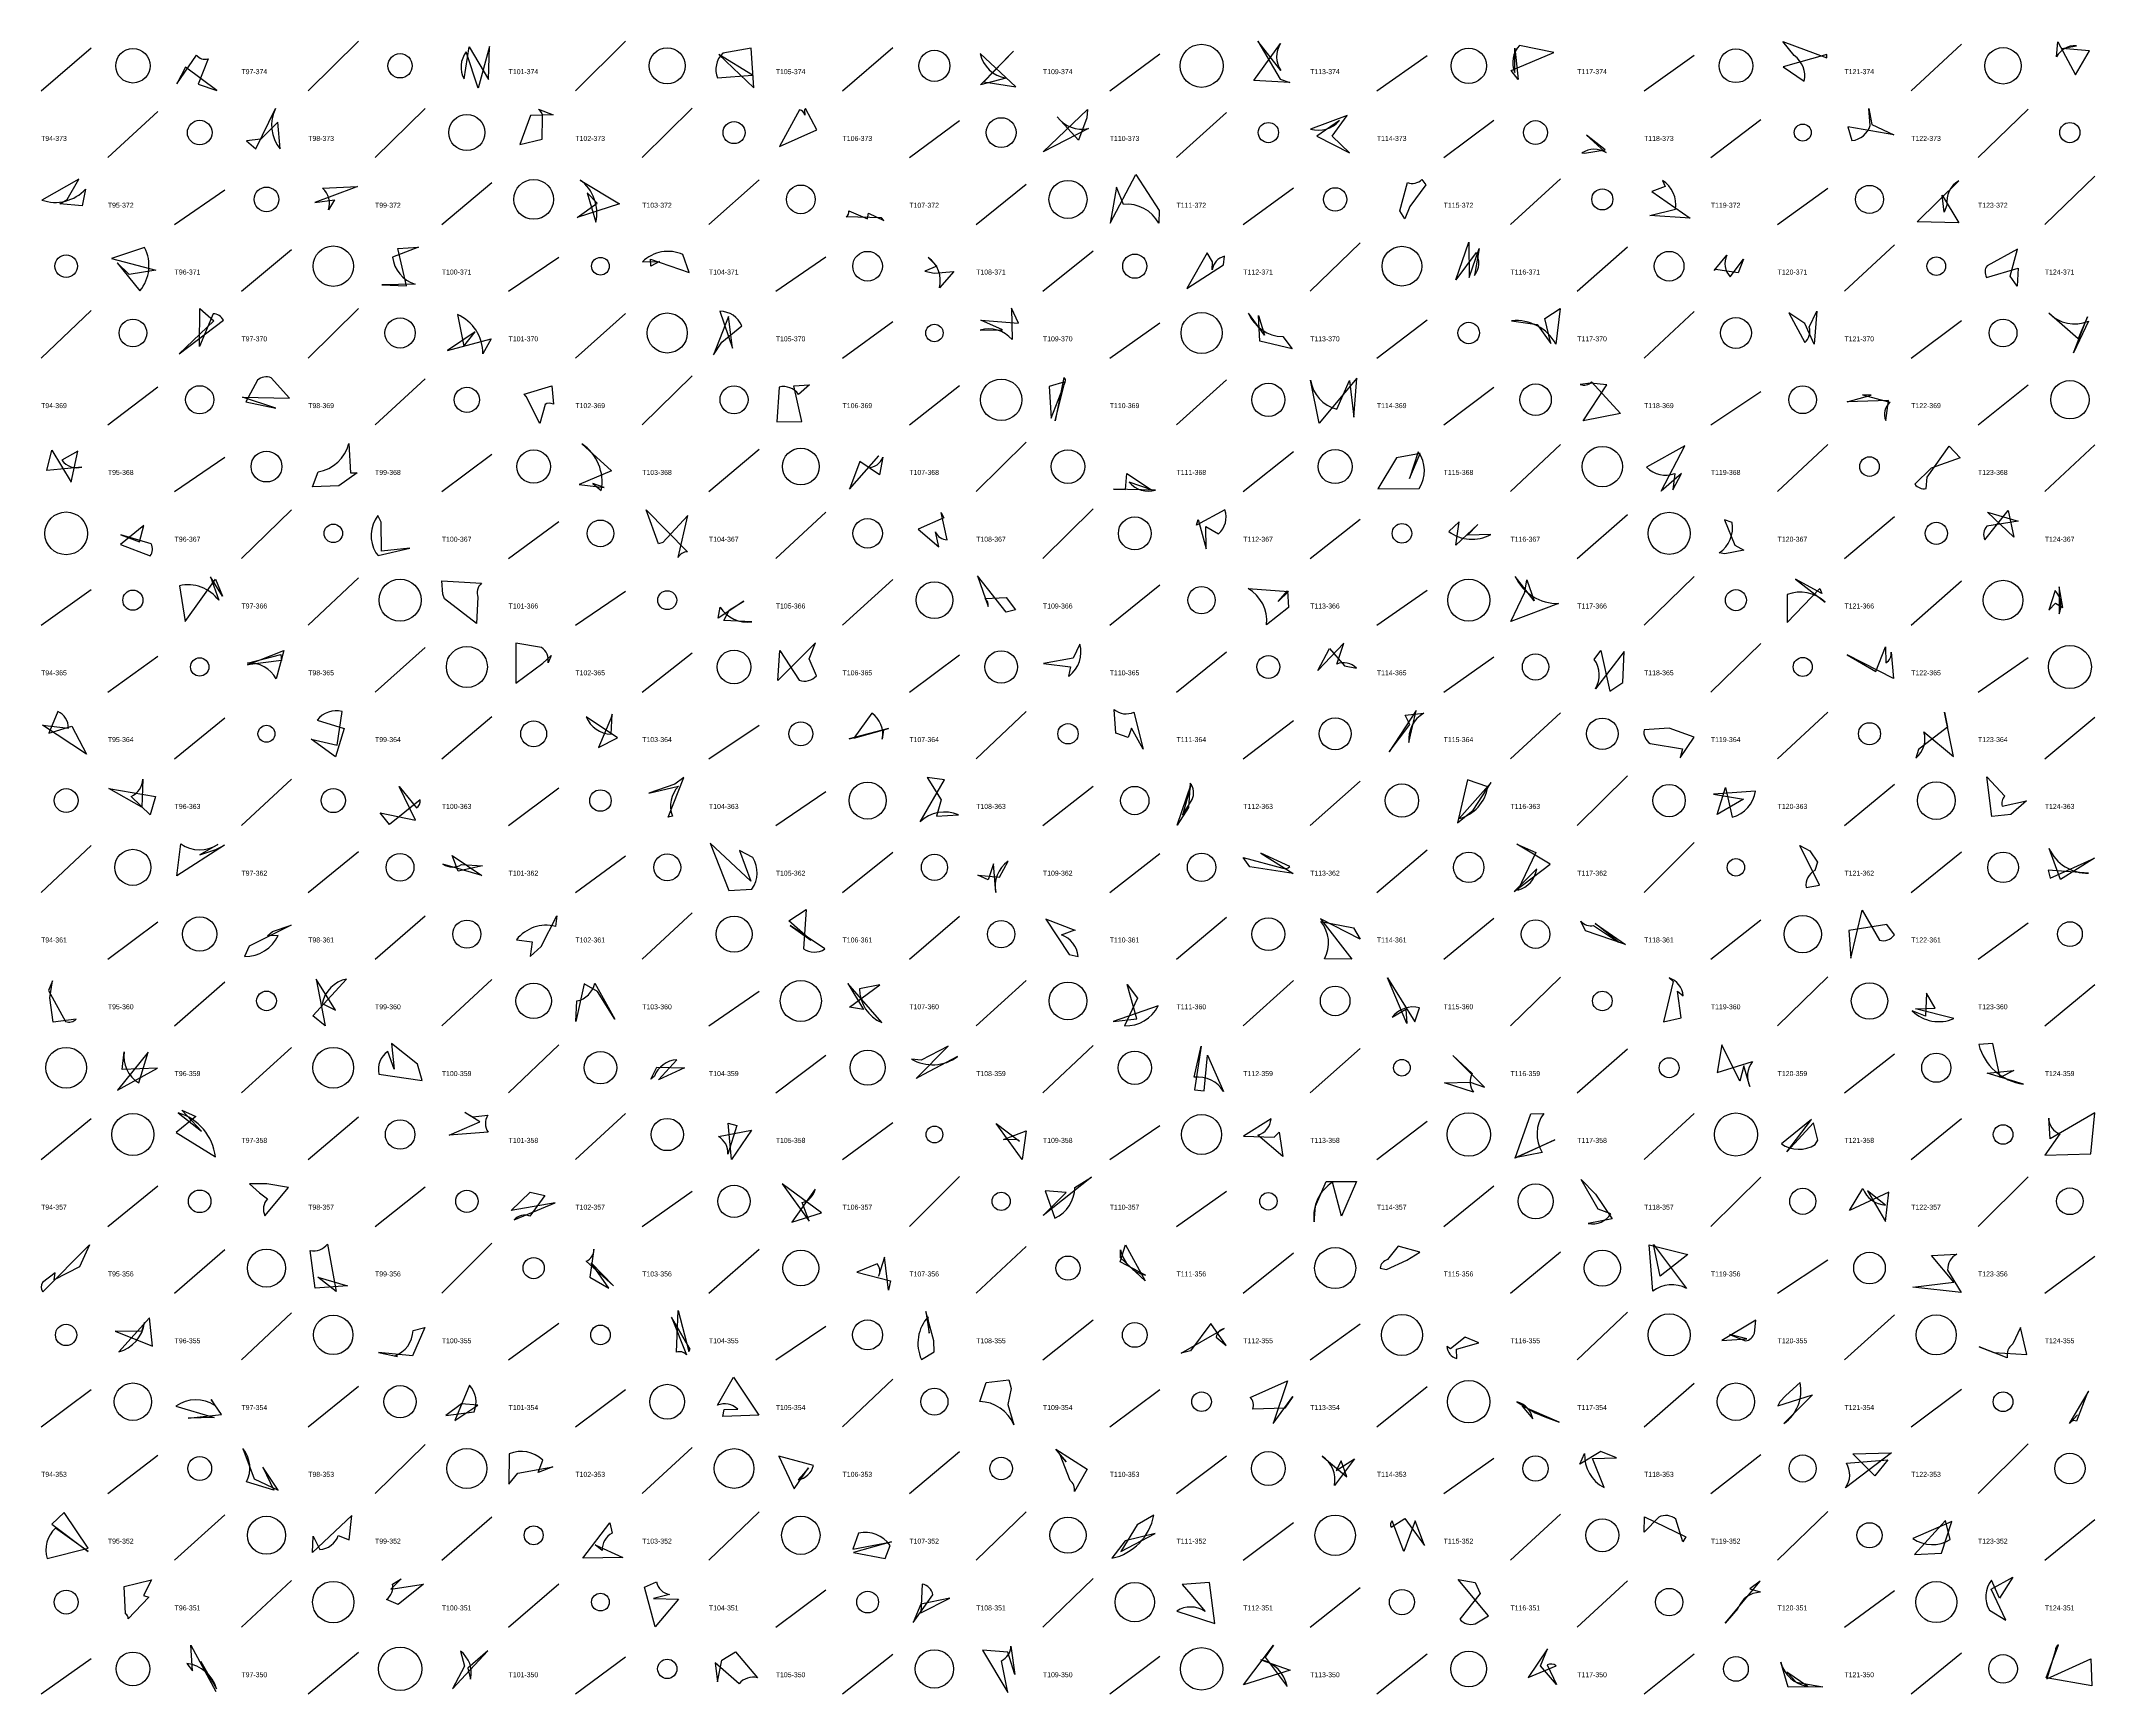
# Model space of a CAD drawing. Header units: millimetres. Extents: x -1 to 9990, y 0 to 15990.
# Drawn here: x 3760 to 4990, y 14000 to 14990 of the extents above; entities that cross this region are included whole.
import ezdxf

# ---------------------------------------------------------------- set-up
doc = ezdxf.new("R2010")
doc.units = ezdxf.units.MM
doc.layers.add('TEXT', color=3, linetype='Continuous')
doc.layers.add('WALL', color=1, linetype='Continuous')

msp = doc.modelspace()

# ---------------------------------------------------------------- linework, layer by layer
for points in [[(3846.5, 14974.2), (3841.3, 14964.2), (3853, 14981.4, 0.3), (3860, 14979.2), (3854.1, 14964), (3865.3, 14960.3)], [(4028.6, 14986.6), (4021.7, 14961.7), (4014.6, 14983.3, 0.3), (4013.4, 14967.1), (4016.4, 14986.3), (4027.9, 14966.8)], [(4186.8, 14961.9), (4185.3, 14985.5), (4168.2, 14982.5, 0.3), (4165.1, 14967.7), (4186.1, 14969.4), (4165.8, 14981.7)], [(4324.5, 14965.4), (4343.7, 14962.4), (4322.3, 14982.3, 0.3), (4337.8, 14967.6), (4322.5, 14963.6), (4342.3, 14983.7)], [(4507.8, 14965), (4486.3, 14966.2), (4502.3, 14988.3, 0.3), (4502.4, 14972.2), (4488.6, 14989.8), (4502.1, 14966.9)], [(4640.5, 14972.2), (4665.9, 14982.9), (4645.3, 14987.2, 0.3), (4642.6, 14971), (4642.6, 14985.5), (4644.5, 14966.8)], [(4829.4, 14981.7), (4803.2, 14974.4), (4815.9, 14965.7, 0.3), (4809.9, 14981.1), (4803.1, 14989.5), (4829.4, 14979.8)], [(4986.8, 14983.9), (4970.2, 14985.4), (4978.9, 14987, 0.3), (4967, 14980.3), (4967.8, 14989.4), (4978.4, 14969.5)], [(3883, 14930), (3888.6, 14925.2), (3900.4, 14949.5, 0.3), (3903.1, 14925.3), (3901.8, 14941.2), (3891.6, 14931)], [(4046.7, 14927.8), (4060.1, 14931.1), (4060.3, 14944.2, 0.3), (4057.8, 14949), (4066.7, 14945.7), (4053.1, 14945.2)], [(4217.8, 14949.5), (4217.2, 14948.7), (4217.3, 14945.5, 0.3), (4214.2, 14948.7), (4202.2, 14926.7), (4224.6, 14936.7)], [(4386.2, 14943.9), (4381.3, 14930.4), (4368.6, 14944.5, 0.3), (4387.2, 14937.5), (4360.1, 14923.5), (4386.6, 14948.9)], [(4533.3, 14932.9), (4542.1, 14945.3), (4520.3, 14937.1, 0.3), (4537.5, 14942.2), (4524, 14932.9), (4543.6, 14922.8)], [(4869.5, 14933.7), (4842.1, 14938.4), (4844.5, 14930.2, 0.3), (4855.4, 14939.3), (4854.6, 14949.4), (4856.4, 14939.9)], [(4685.6, 14933.4), (4696.4, 14923.5), (4697.2, 14923, 0.3), (4682.8, 14922.8), (4684.4, 14922.7), (4696.6, 14924.7)], [(4415.6, 14909.9), (4429.6, 14888.3), (4429.4, 14880.7, 0.3), (4408.2, 14892), (4404, 14902.4), (4400.3, 14880.7)], [(3775.6, 14895), (3782.6, 14907.2), (3760.4, 14894.6, 0.3), (3786.7, 14901.2), (3784.7, 14891.1), (3771.3, 14892.4)], [(3924, 14893.1), (3935.7, 14894.8), (3932.2, 14888.7, 0.3), (3928.6, 14901.7), (3949.5, 14902.7), (3947.6, 14902)], [(4093, 14892.7), (4087.1, 14898.9), (4092.2, 14881.4, 0.3), (4082.9, 14906.6), (4106.4, 14892.3), (4081.1, 14884.1)], [(4576.7, 14883.4), (4573.7, 14888.1), (4578.3, 14905.1, 0.3), (4586.9, 14907), (4589.3, 14903.7), (4579.8, 14890.7)], [(4747.7, 14883.7), (4723.4, 14885.3), (4738.8, 14889.1, 0.3), (4731, 14906.4), (4732.6, 14902.7), (4724.7, 14899.7)], [(4908.4, 14881), (4883.6, 14881.5), (4908.4, 14906.2, 0.3), (4901.4, 14891.6), (4899.7, 14887.4), (4898.6, 14897.5)], [(4264.8, 14882.4), (4263.4, 14883.9), (4242.2, 14884.5, 0.3), (4243.7, 14888.1), (4255, 14883.4), (4255.5, 14886.8)], [(3812.7, 14850.1), (3805.6, 14857), (3819.2, 14840.2, 0.3), (3822, 14866.2), (3802.1, 14859.7), (3828.8, 14852.7)], [(3973.7, 14865.5), (3986, 14866.4), (3970.5, 14860.5, 0.3), (3984, 14844.3), (3964, 14843.9), (3978.8, 14843.2)], [(4124.9, 14859.3), (4148.1, 14851.2), (4144.4, 14862, 0.3), (4120.1, 14857.7), (4130.3, 14857.8), (4125.2, 14855)], [(4294.9, 14850.8), (4306.7, 14851.8), (4298.1, 14842.1, 0.3), (4291.3, 14860.3), (4296.5, 14855.1), (4289.2, 14852)], [(4446.1, 14841.7), (4468.2, 14855.9), (4468.7, 14860.9, 0.3), (4461.3, 14852.8), (4461.6, 14857.6), (4458.3, 14863)], [(4615.2, 14848.2), (4621.2, 14865.5), (4618.5, 14849.4, 0.3), (4619.4, 14863.2), (4607.2, 14846.9), (4615.1, 14869.4)], [(4762.8, 14853), (4761.9, 14852.4), (4769.5, 14861.6, 0.3), (4771.6, 14848.6), (4779.6, 14859.3), (4776.3, 14851.1)], [(4939.2, 14849.1), (4943.6, 14865.1), (4925.4, 14855.3, 0.3), (4925.1, 14848.3), (4944, 14853.8), (4943.5, 14843.1)], [(3863.4, 14822.3), (3842.6, 14802.5), (3869.2, 14822.7, 0.3), (3863, 14826.4), (3854.8, 14806.9), (3855, 14829.6)], [(4003.4, 14804.6), (4029.6, 14811.4), (4024.6, 14802.5, 0.3), (4009.3, 14826.1), (4013.2, 14807.1), (4019.9, 14815.6)], [(4162.7, 14801.9), (4167.6, 14809.5), (4179.7, 14819.2, 0.3), (4166.5, 14828), (4174, 14806), (4171.7, 14824.9)], [(4345.4, 14820.9), (4341.1, 14829.9), (4341.5, 14811, 0.3), (4322.3, 14816.7), (4335.7, 14816.8), (4322.8, 14822.7)], [(4489, 14825.5), (4492.6, 14813.6), (4483, 14826.9, 0.3), (4503.7, 14812.9), (4509.3, 14805.6), (4489.9, 14810)], [(4660.6, 14823.6), (4669.7, 14829.7), (4667.2, 14808.4, 0.3), (4640.7, 14822.3), (4656, 14820), (4664.2, 14808.7)], [(4816.3, 14820.7), (4806.7, 14827), (4816.2, 14809.2, 0.3), (4818.9, 14818.5), (4823.4, 14828.1), (4821.9, 14808.4)], [(4981.6, 14815.5), (4980, 14811.5), (4962.4, 14826.9, 0.3), (4986.1, 14822), (4977.1, 14803.1), (4985.5, 14824.6)], [(3880.6, 14776.5), (3908.7, 14776), (3897.8, 14788.1, 0.3), (3889.6, 14786.7), (3882.6, 14773.8), (3900.5, 14769.9)], [(4363.7, 14782.9), (4364.9, 14763.9), (4373.4, 14785.6, 0.3), (4372.6, 14788.4), (4367.3, 14762.3), (4373.2, 14785.7)], [(4547.9, 14788), (4525.4, 14760.9), (4520.3, 14786.8, 0.3), (4535.9, 14769.3), (4543.6, 14786.6), (4546.2, 14764.6)], [(4697.7, 14784), (4687.9, 14784.9), (4681.8, 14784.1, 0.3), (4688.5, 14785.8), (4705.8, 14766.7), (4683.5, 14762.3)], [(4049.3, 14778.4), (4065.8, 14783.4), (4066.8, 14772.3, 0.3), (4061.8, 14772.1), (4058.7, 14760.7), (4050.6, 14776.9)], [(4210.8, 14783.3), (4220.1, 14783.9), (4213.7, 14778.2, 0.3), (4202, 14782.6), (4200.6, 14761.8), (4215.5, 14761.9)], [(4855.9, 14777.8), (4850.8, 14778), (4867.1, 14773.5, 0.3), (4864.7, 14762.6), (4866.4, 14774.6), (4841.6, 14773.7)], [(3938.4, 14723.4), (3922.6, 14722.8), (3925.9, 14731.9, 0.3), (3944.3, 14748.9), (3945.3, 14731.3), (3949.2, 14731.3)], [(4097.2, 14722.5), (4090.4, 14724.9), (4095.5, 14720.7, 0.3), (4083.8, 14748.7), (4101.7, 14732.4), (4082.2, 14724.2)], [(3778, 14725.6), (3782.1, 14744.2), (3772.4, 14738.8, 0.3), (3784.5, 14734.7), (3763.4, 14732.6), (3766.4, 14744.9)], [(4244.1, 14721.5), (4261.8, 14741.4), (4255.3, 14734.3, 0.3), (4264.1, 14740.6), (4262.1, 14730), (4250.4, 14738.1)], [(4571.7, 14740.2), (4560.6, 14721.7), (4585.4, 14721.9, 0.3), (4584.8, 14743.9), (4579.5, 14727.8), (4586, 14742.8)], [(4730.3, 14720.3), (4744.5, 14747.4), (4721.5, 14734.7, 0.3), (4738.4, 14730.9), (4737.3, 14721.1), (4742.5, 14730.9)], [(4909.3, 14740.3), (4892, 14734.1), (4882.1, 14724.5, 0.3), (4888.9, 14721.9), (4889.5, 14728.7), (4902.7, 14747.2)], [(4410.3, 14730.8), (4425.1, 14721.1), (4411.7, 14725.6, 0.3), (4427.4, 14720.9), (4402.2, 14721.5), (4409.4, 14721.2)], [(3821.6, 14699.7), (3807.5, 14688.4), (3825.3, 14681.5, 0.3), (3825.9, 14688.8), (3807.8, 14694.2), (3819, 14690)], [(3963.8, 14684.4), (3963.7, 14701.7), (3961.6, 14705.7, 0.3), (3960.5, 14683.4), (3961.9, 14681.8), (3980.9, 14686.1)], [(4129.8, 14688.8), (4122.3, 14709), (4147.1, 14683.9, 0.3), (4141.5, 14680.5), (4147.3, 14705.7), (4132.4, 14689.6)], [(4285.2, 14697.5), (4297.6, 14686.9), (4295.6, 14695.9, 0.3), (4302.6, 14691.2), (4299.1, 14707.4), (4300.7, 14704.4)], [(4457.8, 14685.7), (4457.5, 14699.2), (4465.2, 14694.7, 0.3), (4469, 14709), (4451.9, 14700), (4452.9, 14703.3)], [(4607.2, 14688), (4609.3, 14701.9), (4603, 14696.2, 0.3), (4628.2, 14694.4), (4614.2, 14693.9), (4620.5, 14700.4)], [(4779.7, 14685), (4768.3, 14682.7), (4765, 14683.3, 0.3), (4772.7, 14701.6), (4768.2, 14703.2), (4774.4, 14688)], [(4925.6, 14707.6), (4944, 14702.3), (4925.3, 14699.4, 0.3), (4924, 14691.1), (4938.1, 14708.7), (4941.4, 14692.7)], [(3868.6, 14657.3), (3861.5, 14668.9), (3866.4, 14654.9, 0.3), (3842.8, 14663.6), (3846.3, 14642.3), (3864.5, 14667.6)], [(4000.6, 14658.5), (4000, 14666.5), (4023.7, 14665.1, 0.3), (4021.6, 14656.7), (4020.8, 14641), (4001.7, 14655.7)], [(4337.9, 14647.8), (4320.8, 14669.5), (4327.2, 14651.3, 0.3), (4325.3, 14655.9), (4337.9, 14656.5), (4343.6, 14649.2)], [(4506.5, 14660.5), (4507.1, 14650.7), (4493.9, 14640.3, 0.3), (4482.8, 14661.9), (4507, 14660.2), (4500.9, 14654.2)], [(4649.7, 14667.2), (4654.2, 14654.5), (4642.8, 14669.2, 0.3), (4668.8, 14653), (4640.2, 14642.2), (4648.6, 14659.7)], [(4826.5, 14658.9), (4810.7, 14667.6), (4828.5, 14653.7, 0.3), (4805.6, 14658.3), (4805.7, 14641.7), (4825.3, 14662)], [(4970.8, 14650.6), (4968.6, 14663), (4968.6, 14646.8, 0.3), (4966.2, 14660.7), (4962.3, 14649), (4966.4, 14653.1)], [(4180.8, 14654.4), (4165.4, 14644.3), (4166.7, 14650.9, 0.3), (4185.6, 14642.1), (4168.8, 14642.8), (4172.3, 14649.2)], [(3883.6, 14616.2), (3905.4, 14624.9), (3900.8, 14607.9, 0.3), (3883.6, 14617.2), (3903.6, 14622.5), (3904, 14618.8)], [(4060.5, 14617.2), (4065.5, 14621.8), (4063.6, 14617.4, 0.3), (4059.7, 14626.7), (4044.4, 14629.3), (4044.3, 14605.3)], [(4201.3, 14606.9), (4202.4, 14624.8), (4214.1, 14607, 0.3), (4224.3, 14609.7), (4220, 14619.8), (4223.7, 14629.4)], [(4376.5, 14615), (4375.2, 14609.4), (4375.8, 14609.7, 0.3), (4382.1, 14628.7), (4378.1, 14620.2), (4360.3, 14617)], [(4531.7, 14626.1), (4540.5, 14615.6), (4547.8, 14614.3, 0.3), (4535.9, 14616.7), (4540.2, 14629.2), (4524.6, 14612.9)], [(4707.2, 14605.7), (4708.1, 14624.2), (4690.9, 14601.9, 0.3), (4690.2, 14619.4), (4694.1, 14624.9), (4699.5, 14600.5)], [(4858.7, 14612.2), (4864.5, 14627.1), (4864.8, 14617.5, 0.3), (4868, 14623.9), (4869.3, 14608.1), (4841.6, 14622.2)], [(3787.2, 14562.7), (3760.9, 14580.2), (3776.4, 14578.4, 0.3), (3770, 14588.3), (3764.7, 14575.4), (3778.4, 14579.6)], [(3921.8, 14571.7), (3937.4, 14568.2), (3940.3, 14588.3, 0.3), (3925.4, 14583.2), (3941.6, 14578.1), (3936.4, 14561.1)], [(4411.1, 14572.8), (4403.7, 14575.4), (4402.6, 14589.6, 0.3), (4414.5, 14588), (4420.1, 14565.8), (4413.1, 14578.3)], [(4579.7, 14580.5), (4577, 14586.2), (4588.1, 14587.3, 0.3), (4579.2, 14569.7), (4583.5, 14589), (4567.3, 14564.1)], [(4901.7, 14578.9), (4884.3, 14565.5), (4882.8, 14560.4, 0.3), (4887.6, 14576.2), (4905.4, 14561.4), (4900, 14587.9)], [(4093.8, 14566.7), (4105.3, 14572.6), (4086.5, 14585.1, 0.3), (4101.4, 14574.7), (4102, 14586.8), (4101.2, 14584.1)], [(4244, 14571.9), (4264.6, 14577.4), (4263.8, 14571.8, 0.3), (4257.5, 14587.3), (4246.7, 14572.4), (4267.6, 14578.1)], [(4750, 14572.9), (4735, 14578.4), (4720, 14577.4, 0.3), (4723.6, 14569.1), (4743.1, 14565.9), (4741.6, 14560.6)], [(3828.6, 14537.4), (3825.4, 14526.5), (3813.9, 14537.5, 0.3), (3820.9, 14547.8), (3820.3, 14531.1), (3800.5, 14542.2)], [(3984.3, 14523.2), (3974.5, 14543.4), (3984.8, 14530.6, 0.3), (3987.1, 14535.5), (3968.6, 14520.6), (3963.1, 14527.7)], [(4139.6, 14544.9), (4124, 14539.5), (4141.8, 14543.6, 0.3), (4138.1, 14525.6), (4135.6, 14525.1), (4145, 14548.8)], [(4299, 14535.4), (4296.3, 14525.6), (4309.5, 14526.4, 0.3), (4286.4, 14522.2), (4301.1, 14547.4), (4290.7, 14548.8)], [(4448.8, 14544.9), (4443.5, 14526.2), (4449.3, 14535.6, 0.3), (4448.1, 14545.4), (4447.1, 14530.9), (4440.4, 14520.2)], [(4617.6, 14529.3), (4628.4, 14545.9), (4609.2, 14524.2, 0.3), (4626.4, 14543.2), (4614.2, 14547.4), (4608.2, 14521.7)], [(4763.8, 14526.6), (4768.8, 14542.9), (4772.7, 14525, 0.3), (4786.7, 14540.7), (4761.6, 14538.8), (4779.5, 14535.8)], [(4928.3, 14525.4), (4925.2, 14549.2), (4936.1, 14537.6, 0.3), (4934.5, 14531.7), (4949, 14534.8), (4939.7, 14526.7)], [(3869.9, 14508.2), (3841.3, 14489.9), (3843.6, 14509, 0.3), (3865.9, 14508.7), (3855, 14502.4), (3864.6, 14505.6)], [(4006.2, 14502.1), (4023.9, 14490.1), (4000.7, 14496.9, 0.3), (4011.8, 14496.7), (4024.4, 14496), (4009.8, 14492.8)], [(4160.8, 14509.5), (4171.9, 14481.1), (4185.7, 14482, 0.3), (4186.3, 14500.8), (4178.3, 14505), (4185.1, 14486.8)], [(4483.8, 14495.3), (4480, 14500.8), (4503.6, 14494.5, 0.3), (4507.8, 14495.5), (4490.5, 14503.4), (4509.9, 14491.4)], [(4643.8, 14508.9), (4655.1, 14503.9), (4644.4, 14481.3, 0.3), (4655.7, 14494.1), (4642.1, 14480.6), (4663.7, 14496.8)], [(4819.2, 14504.9), (4823.9, 14498.1), (4822.2, 14493.1, 0.3), (4817, 14483), (4825, 14484.3), (4813.2, 14508)], [(4989.8, 14500.5), (4969.3, 14487.7), (4962.5, 14506.3, 0.3), (4986.2, 14491.5), (4961.9, 14493.3), (4963.1, 14488.5)], [(4321, 14490.3), (4333.9, 14489.2), (4339.1, 14498.6, 0.3), (4331.7, 14480), (4330.3, 14497), (4327.2, 14487.5)], [(4059.4, 14447.6), (4068.9, 14465.9), (4068.1, 14459.6, 0.3), (4044.7, 14451.6), (4054.2, 14450.3), (4052.9, 14441.7)], [(4207.8, 14463), (4218.1, 14469.8), (4216.5, 14446.2, 0.3), (4229.4, 14446.1), (4208.7, 14460.2), (4220.9, 14451.3)], [(4843.8, 14440.6), (4850.6, 14469.4), (4861, 14451.3, 0.3), (4869.9, 14454.5), (4865.4, 14460.8), (4842.6, 14457.2)], [(3909.7, 14460.3), (3884.6, 14447.7), (3881.9, 14441.7, 0.3), (3902, 14454.2), (3895.5, 14454), (3898.5, 14456.5)], [(4361.8, 14463.9), (4375.7, 14442.8), (4381, 14441.7, 0.3), (4371.1, 14454.5), (4379.1, 14457.6), (4379.2, 14457.2)], [(4526.2, 14464.2), (4544.9, 14440.1), (4528.7, 14440.2, 0.3), (4526.4, 14462.6), (4545.9, 14458.7), (4549.9, 14452)], [(4708.9, 14448.7), (4685, 14456.9), (4682.2, 14462.8, 0.3), (4689.8, 14460.2), (4704.7, 14450.1), (4690.8, 14461.3)], [(3930.1, 14400.1), (3922.8, 14406.1), (3943, 14428.1, 0.3), (3928.3, 14413.4), (3936.4, 14409.5), (3924.7, 14428)], [(4566.4, 14428.8), (4582.7, 14402.4), (4585.5, 14410.9, 0.3), (4569.2, 14405.3), (4577.3, 14410), (4577.9, 14401.4)], [(4742.2, 14404.9), (4740.1, 14420.8), (4743.5, 14418, 0.3), (4735, 14428.8), (4737.4, 14426.7), (4731.7, 14402.5)], [(3766.9, 14427), (3764.4, 14421.3), (3774.7, 14402.7, 0.3), (3781.1, 14404.1), (3767.3, 14402.2), (3765.3, 14416.9)], [(4085.2, 14425.3), (4080.2, 14402.7), (4080.8, 14415, 0.3), (4091.6, 14425.6), (4103.7, 14404), (4093.3, 14420.6)], [(4244.2, 14411.2), (4262.3, 14424.7), (4250.2, 14422.3, 0.3), (4263.5, 14402), (4243.2, 14425.4), (4252.6, 14409.9)], [(4410.5, 14424.9), (4416.6, 14416.7), (4408.9, 14400.1, 0.3), (4428.9, 14412), (4402, 14402.6), (4416.2, 14404.2)], [(4889.2, 14419.7), (4888.5, 14405.9), (4880.6, 14409, 0.3), (4905.6, 14404.4), (4882.6, 14410.2), (4894.4, 14410.7)], [(3829.7, 14374.7), (3808.6, 14373.9), (3809.7, 14384.6, 0.3), (3818.5, 14365.9), (3824.2, 14384.4), (3805.8, 14361.5)], [(3969.9, 14389.6), (3971.5, 14374.2), (3967.6, 14384.7, 0.3), (3962.3, 14371.2), (3988.3, 14367.4), (3985.4, 14377.1)], [(4145.3, 14374.9), (4129.7, 14367.8), (4140.8, 14379.7, 0.3), (4127.3, 14369.9), (4125.1, 14368.2), (4128.7, 14375.3)], [(4303.3, 14387.9), (4287.1, 14379.5), (4281.2, 14380.2, 0.3), (4308.9, 14381.7), (4288.4, 14370.9), (4284, 14368.6)], [(4456.5, 14361.2), (4458.5, 14382.6), (4468.1, 14360.7, 0.3), (4450.6, 14369.3), (4454.7, 14387.9), (4450.7, 14361.8)], [(4624.5, 14363.3), (4605.5, 14382.3), (4617.1, 14371.5, 0.3), (4617.9, 14360.4), (4600.4, 14365.9), (4615.9, 14366.4)], [(4766.5, 14388.7), (4763.8, 14372.1), (4785, 14378.7, 0.3), (4783.4, 14363.8), (4779.7, 14376.1), (4777.3, 14366.9)], [(4933.2, 14369.1), (4928.8, 14389.5), (4920.4, 14388.9, 0.3), (4947.2, 14365.1), (4925.4, 14371.7), (4941.5, 14373.3)], [(3852.7, 14345.8), (3841, 14336.3), (3864.4, 14321.6, 0.3), (3842.1, 14348), (3856.1, 14337), (3844.3, 14349.6)], [(4013.7, 14348.2), (4018.5, 14345.5), (4027.5, 14346.5, 0.3), (4027.7, 14336.5), (4004.4, 14334.6), (4022.7, 14342.5)], [(4501.4, 14336.4), (4503.6, 14321.9), (4488.7, 14334.6, 0.3), (4496.6, 14344.3), (4480.2, 14334.1), (4498.4, 14333.4)], [(4642.8, 14320.8), (4652.1, 14347.4), (4659.9, 14347.6, 0.3), (4658.9, 14324.3), (4642.6, 14321.1), (4666.6, 14331.9)], [(4805.5, 14324.6), (4820.3, 14343.9), (4802.2, 14329.4, 0.3), (4822.4, 14329), (4824, 14331.6), (4821.4, 14342)], [(4989.9, 14347.9), (4963.2, 14332.5), (4962.3, 14344.7, 0.3), (4969, 14335.4), (4960, 14322.6), (4987.5, 14323.4)], [(4171.5, 14341.7), (4176.7, 14340.3), (4171.2, 14323.2, 0.3), (4165.6, 14333.8), (4185.4, 14337.6), (4173.5, 14320.1)], [(4347.5, 14320.1), (4332, 14341.6), (4345.9, 14331, 0.3), (4344.7, 14331.8), (4336.3, 14332.1), (4350, 14337.3)], [(3884.8, 14305.4), (3890.9, 14300.1), (3895.6, 14296.5, 0.3), (3894, 14286.3), (3908.2, 14303.2), (3895.2, 14305.5)], [(4203.8, 14305.5), (4219.9, 14283.1), (4215.8, 14294.2, 0.3), (4223.5, 14302.3), (4209.6, 14282.5), (4227.4, 14288.1)], [(4373.9, 14300.2), (4361.4, 14301.3), (4367.1, 14285, 0.3), (4379, 14303.3), (4389, 14309.4), (4360.1, 14286.5)], [(4547.7, 14306.9), (4538.7, 14286.1), (4533.5, 14306.4, 0.3), (4522.5, 14282.7), (4523.3, 14292.1), (4529.6, 14306.8)], [(4690.9, 14299.2), (4700.9, 14284.5), (4686.6, 14281.7, 0.3), (4700.1, 14287.5), (4692.6, 14290.2), (4682.4, 14308)], [(4053, 14300.5), (4061.7, 14298.4), (4052.7, 14286.1, 0.3), (4043.4, 14284), (4067.8, 14294), (4041.5, 14289.5)], [(4866.5, 14300.5), (4843, 14289.4), (4851.1, 14302.7, 0.3), (4864.6, 14292.7), (4853.9, 14301.3), (4864.6, 14283)], [(3767.8, 14247.9), (3768.4, 14252.1), (3760.8, 14246.4, 0.3), (3761, 14240.8), (3788.9, 14269), (3783, 14255.8)], [(3943.6, 14244.3), (3924.1, 14242.9), (3921.1, 14265.5, 0.3), (3931.5, 14269.4), (3936.7, 14240.9), (3925.7, 14249.6)], [(4421.2, 14247.4), (4406.4, 14261.2), (4406.5, 14266, 0.3), (4421.4, 14250.7), (4406.2, 14258.7), (4409.4, 14269)], [(4585.7, 14264.6), (4572.8, 14268.2), (4566.4, 14260.1, 0.3), (4561.9, 14255), (4565.7, 14254.1), (4578, 14259.8)], [(4729.7, 14250.2), (4725.7, 14269.2), (4745.5, 14242.8, 0.3), (4725.2, 14241.1), (4723.1, 14269), (4746.3, 14263.1)], [(4089.4, 14258.2), (4102.8, 14244.4), (4086.4, 14259.1, 0.3), (4091.1, 14266.3), (4088.6, 14249.5), (4100.1, 14242.9)], [(4267.5, 14241.7), (4265.2, 14261.6), (4261.6, 14250.1, 0.3), (4260.7, 14257.5), (4248.5, 14252.6), (4268.7, 14247.3)], [(4905.5, 14246.6), (4892.2, 14262.5), (4907.4, 14263.4, 0.3), (4901.8, 14253.8), (4909.8, 14240.4), (4880.9, 14243.6)], [(3826.8, 14208.2), (3824.9, 14225.3), (3806.5, 14204.8, 0.3), (3822, 14222.5), (3820.1, 14217.1), (3804.3, 14217.2)], [(3962.1, 14204.4), (3973.4, 14202.1), (3971.7, 14202.3, 0.3), (3982.8, 14217.7), (3989.8, 14219.5), (3982.5, 14202.4)], [(4148.8, 14206.4), (4137.5, 14225.7), (4146.6, 14203.1, 0.3), (4140.5, 14204.6), (4141.5, 14229.7), (4148, 14205)], [(4289.9, 14229), (4291.8, 14216.1), (4291.3, 14225.9, 0.3), (4287.2, 14200.3), (4294.9, 14204.8), (4294.6, 14211.4)], [(4448.4, 14205.4), (4442.8, 14204.1), (4468.5, 14218.8, 0.3), (4463.7, 14213.7), (4469.7, 14208.7), (4460.6, 14221.8)], [(4781.5, 14212.6), (4771.1, 14215.3), (4780.8, 14211.4, 0.3), (4786.1, 14216.1), (4786.9, 14223.9), (4766.5, 14211.7)], [(4949.3, 14203.2), (4945.5, 14219.5), (4940.9, 14209.6, 0.3), (4937.5, 14201.2), (4920.7, 14207.9), (4929.5, 14204.4)], [(4612.9, 14213.7), (4604.1, 14206.7), (4601.8, 14208, 0.3), (4607.8, 14200.8), (4607.7, 14206.4), (4621.1, 14210.3)], [(4011.7, 14173.7), (4002.4, 14166.8), (4019.3, 14168.9, 0.3), (4016.5, 14184.8), (4007.8, 14163.8), (4021.6, 14173)], [(4168.2, 14166.1), (4169, 14170.4), (4177.2, 14170.5, 0.3), (4165.1, 14172.9), (4174.6, 14189.6), (4189.9, 14167)], [(4341, 14182.9), (4338.9, 14173.3), (4342.6, 14161.1, 0.3), (4322.1, 14175.1), (4326, 14186.5), (4339.5, 14188)], [(4509.6, 14178.1), (4504.8, 14171.1), (4485.7, 14170.6, 0.3), (4484.1, 14177.6), (4506.5, 14187.5), (4497.8, 14162)], [(4800.1, 14172.5), (4820.9, 14179.2), (4803.7, 14161.9, 0.3), (4813.4, 14186.5), (4804.8, 14178.8), (4801.3, 14175)], [(3868, 14167.3), (3861.8, 14176.4), (3864.1, 14172.8, 0.3), (3840.8, 14172.4), (3863.6, 14165.5), (3848, 14165.1)], [(4669.1, 14162.7), (4646.9, 14172.3), (4653.3, 14164.8, 0.3), (4643.8, 14174.9), (4654.8, 14168.3), (4660.5, 14166)], [(4986.4, 14181.4), (4985.5, 14180.5), (4978.9, 14163.3, 0.3), (4976, 14163.2), (4979.6, 14167.2), (4974.7, 14162)], [(3892.9, 14135.7), (3899.4, 14122), (3883, 14127, 0.3), (3880.9, 14146.9), (3887.7, 14128.8), (3902, 14122.1)], [(4066.5, 14136), (4057.6, 14132.6), (4060.4, 14140, 0.3), (4040.4, 14143.8), (4040.2, 14125.6), (4045.5, 14132.2)], [(4367.7, 14146.5), (4386.5, 14134.6), (4378.8, 14121.2, 0.3), (4376.2, 14127.9), (4370.3, 14143.1), (4373.9, 14139)], [(4694.1, 14145.2), (4681.5, 14137.5), (4684.4, 14143.9, 0.3), (4696.1, 14123.7), (4689.1, 14140.9), (4703.5, 14141.3)], [(4219.6, 14135.3), (4216.8, 14132), (4213.4, 14128.3, 0.3), (4222.6, 14136.7), (4201.9, 14142.4), (4211, 14122.8)], [(4535.5, 14133.8), (4546.5, 14140.8), (4534.6, 14124.9, 0.3), (4527.3, 14142.3), (4542, 14130), (4538.6, 14139.6)], [(4845.1, 14143.8), (4868.2, 14144.4), (4840.7, 14123.5, 0.3), (4841.2, 14138.1), (4865.9, 14140.2), (4858.2, 14130.6)], [(3766.5, 14101.7), (3788.2, 14085.2), (3768.6, 14099.2, 0.3), (3763.7, 14081), (3788.2, 14087.2), (3773.8, 14108.7)], [(3922.5, 14084.7), (3922.9, 14094.5), (3926.9, 14086.4, 0.3), (3938, 14094.9), (3944.6, 14092.2), (3946.1, 14106.9)], [(4084.5, 14081.2), (4100.7, 14102.5), (4102.1, 14096.3, 0.3), (4096.1, 14085.9), (4091.8, 14089.3), (4108.4, 14081.6)], [(4246.5, 14084.7), (4265.5, 14081.1), (4268.5, 14088.9, 0.3), (4249.6, 14096.3), (4246.2, 14086.6), (4269.2, 14091.1)], [(4427.2, 14096), (4409.2, 14091.6), (4401.3, 14081.2, 0.3), (4426.4, 14107), (4416.5, 14101.3), (4406.7, 14085.3)], [(4582.9, 14103.7), (4576.1, 14085.3), (4569.1, 14103.7, 0.3), (4568.5, 14099.9), (4576.7, 14105), (4588.4, 14088.9)], [(4745, 14094.1), (4743.3, 14091), (4739.1, 14104.6, 0.3), (4728.8, 14105.9), (4720.1, 14096.8), (4720.3, 14106)], [(4898.2, 14084.2), (4904.4, 14103.2), (4880.9, 14093.1, 0.3), (4903.4, 14092.5), (4900.5, 14103.9), (4881.9, 14083.5)], [(3821.3, 14059), (3824.5, 14058), (3812.2, 14045, 0.3), (3810.6, 14048), (3809.8, 14064.4), (3826.1, 14068.3)], [(3989.1, 14065.7), (3973.9, 14053.6), (3966.8, 14056.6, 0.3), (3970.5, 14065.8), (3975.7, 14069), (3969.4, 14062.7)], [(4127.8, 14040.2), (4121.4, 14063.9), (4128.5, 14067.1, 0.3), (4136.4, 14059.5), (4126.8, 14057.1), (4141.8, 14056.7)], [(4286.8, 14053.7), (4282.2, 14042.7), (4294.1, 14059.4, 0.3), (4287.7, 14065.8), (4286.9, 14048.5), (4304.3, 14057.4)], [(4443.3, 14065.5), (4448.6, 14059.5), (4457.1, 14049.4, 0.3), (4440.1, 14049.6), (4462.9, 14042.2), (4459.8, 14066.8)], [(4618.9, 14066.8), (4621.8, 14060.1), (4609.6, 14044.8, 0.3), (4618.9, 14042), (4626.8, 14046.7), (4608.7, 14068.5)], [(4783.3, 14063), (4789.6, 14061.1), (4789.5, 14060.9, 0.3), (4776.2, 14051.2), (4768.5, 14042.3), (4789.6, 14067.6)], [(4940.8, 14070), (4932.9, 14057.3), (4928.1, 14068.2, 0.3), (4926.8, 14050.1), (4936.7, 14044.2), (4927.8, 14062.7)], [(3864.6, 14001.5), (3855.7, 14019.5), (3865.1, 14003.1, 0.3), (3847.3, 14018.2), (3850.7, 14013.9), (3849.6, 14029.2)], [(4027.5, 14025.9), (4015.5, 14015.5), (4017.2, 14008.8, 0.3), (4011.1, 14025.7), (4013.6, 14016.6), (4006.4, 14003.1)], [(4167.7, 14020.3), (4175.8, 14025.3), (4189.1, 14009.7, 0.3), (4178, 14006), (4163.7, 14018.6), (4165, 14007.2)], [(4323.7, 14026.2), (4339, 14000.9), (4335.1, 14019.9, 0.3), (4340.8, 14028.6), (4343.2, 14011.7), (4339, 14025)], [(4498, 14029.1), (4493.1, 14022), (4506.3, 14004.4, 0.3), (4490.5, 14020.4), (4508.1, 14014.2), (4480.1, 14005.4)], [(4662.2, 14027), (4650.5, 14009.9), (4667.4, 14016.8, 0.3), (4662, 14017.4), (4667.6, 14005.6), (4658, 14016.9)], [(4988.1, 14004.8), (4960.8, 14009.7), (4968.1, 14029.3, 0.3), (4966.4, 14026.2), (4961.2, 14009.1), (4987.6, 14021.1)], [(4827.1, 14004.2), (4806.3, 14004.1), (4801.8, 14019.1, 0.3), (4818, 14004.5), (4805.5, 14013), (4811, 14007)]]:
    msp.add_lwpolyline(points, format="xyb", close=True)
for centre, radius in [((3815, 14975), 10.3), ((3975, 14975), 7.28), ((4135, 14975), 10.8), ((4295, 14975), 9.31), ((4455, 14975), 12.9), ((4615, 14975), 10.6), ((4775, 14975), 10.1), ((4935, 14975), 10.9), ((4015, 14935), 10.8), ((3855, 14935), 7.37), ((4175, 14935), 6.61), ((4335, 14935), 8.94), ((4495, 14935), 6.05), ((4655, 14935), 7.15), ((4815, 14935), 5.08), ((4975, 14935), 6.06), ((3895, 14895), 7.39), ((4055, 14895), 11.9), ((4215, 14895), 8.6), ((4375, 14895), 11.4), ((4535, 14895), 6.98), ((4695, 14895), 6.31), ((4855, 14895), 8.4), ((3775, 14855), 6.73), ((3935, 14855), 12.1), ((4095, 14855), 5.3), ((4255, 14855), 8.88), ((4415, 14855), 7.25), ((4575, 14855), 11.9), ((4735, 14855), 8.89), ((4895, 14855), 5.57), ((3815, 14815), 8.26), ((3975, 14815), 9.05), ((4135, 14815), 12), ((4455, 14815), 12.3), ((4775, 14815), 9.26), ((4935, 14815), 8.33), ((4295, 14815), 5.24), ((4615, 14815), 6.44), ((4335, 14775), 12.4), ((4495, 14775), 9.93), ((4975, 14775), 11.5), ((3855, 14775), 8.43), ((4015, 14775), 7.54), ((4175, 14775), 8.39), ((4655, 14775), 9.45), ((4815, 14775), 8.31), ((3895, 14735), 9.24), ((4055, 14735), 10), ((4215, 14735), 11), ((4375, 14735), 10.1), ((4535, 14735), 10.2), ((4695, 14735), 12.1), ((4855, 14735), 5.86), ((3775, 14695), 12.8), ((3935, 14695), 5.53), ((4095, 14695), 7.99), ((4255, 14695), 8.81), ((4415, 14695), 9.85), ((4575, 14695), 5.87), ((4735, 14695), 12.6), ((4895, 14695), 6.65), ((3975, 14655), 12.6), ((4295, 14655), 11), ((4455, 14655), 8.17), ((4615, 14655), 12.6), ((4935, 14655), 11.9), ((3815, 14655), 6.03), ((4135, 14655), 5.68), ((4775, 14655), 6.3), ((4015, 14615), 12.3), ((4175, 14615), 10.1), ((4335, 14615), 9.74), ((4975, 14615), 12.9), ((3855, 14615), 5.48), ((4495, 14615), 6.82), ((4655, 14615), 7.88), ((4815, 14615), 5.68), ((3895, 14575), 5.09), ((4055, 14575), 7.75), ((4215, 14575), 7.17), ((4375, 14575), 6.07), ((4535, 14575), 9.56), ((4695, 14575), 9.4), ((4855, 14575), 6.61), ((3775, 14535), 7.13), ((3935, 14535), 7.24), ((4095, 14535), 6.43), ((4255, 14535), 11.1), ((4415, 14535), 8.5), ((4575, 14535), 10), ((4735, 14535), 9.67), ((4895, 14535), 11.3), ((3815, 14495), 10.8), ((3975, 14495), 8.31), ((4135, 14495), 8.05), ((4295, 14495), 7.81), ((4455, 14495), 8.53), ((4615, 14495), 9.11), ((4935, 14495), 9.16), ((4775, 14495), 5.22), ((3855, 14455), 10.3), ((4175, 14455), 10.8), ((4495, 14455), 9.82), ((4815, 14455), 11.2), ((4015, 14455), 8.4), ((4335, 14455), 8.17), ((4655, 14455), 8.54), ((4975, 14455), 7.45), ((3895, 14415), 5.89), ((4055, 14415), 10.6), ((4215, 14415), 12.3), ((4375, 14415), 11.3), ((4535, 14415), 8.87), ((4695, 14415), 5.86), ((4855, 14415), 10.9), ((3775, 14375), 12.2), ((3935, 14375), 12.2), ((4095, 14375), 9.73), ((4255, 14375), 10.5), ((4415, 14375), 9.96), ((4575, 14375), 5), ((4735, 14375), 5.96), ((4895, 14375), 8.74), ((3815, 14335), 12.6), ((3975, 14335), 8.83), ((4135, 14335), 9.67), ((4455, 14335), 12), ((4615, 14335), 13), ((4775, 14335), 12.9), ((4295, 14335), 5.02), ((4935, 14335), 5.86), ((4655, 14295), 10.5), ((3855, 14295), 6.76), ((4015, 14295), 6.67), ((4175, 14295), 9.68), ((4335, 14295), 5.46), ((4495, 14295), 5.21), ((4815, 14295), 7.8), ((4975, 14295), 7.99), ((3895, 14255), 11.4), ((4055, 14255), 6.34), ((4215, 14255), 10.7), ((4375, 14255), 7.22), ((4535, 14255), 12.3), ((4695, 14255), 10.8), ((4855, 14255), 9.48), ((3775, 14215), 6.38), ((3935, 14215), 11.8), ((4095, 14215), 5.85), ((4255, 14215), 8.96), ((4415, 14215), 7.44), ((4575, 14215), 12.3), ((4735, 14215), 12.6), ((4895, 14215), 12), ((3815, 14175), 11.2), ((3975, 14175), 9.64), ((4135, 14175), 10.4), ((4295, 14175), 8.11), ((4615, 14175), 12.7), ((4775, 14175), 11.2), ((4455, 14175), 5.86), ((4935, 14175), 5.92), ((4015, 14135), 12), ((4175, 14135), 11.9), ((4495, 14135), 10.1), ((3855, 14135), 7.15), ((4335, 14135), 6.75), ((4655, 14135), 7.61), ((4815, 14135), 8.11), ((4975, 14135), 9.09), ((3895, 14095), 11.4), ((4055, 14095), 5.67), ((4215, 14095), 11.5), ((4375, 14095), 10.8), ((4535, 14095), 12.1), ((4695, 14095), 9.87), ((4855, 14095), 7.53), ((3775, 14055), 7.15), ((3935, 14055), 12.4), ((4095, 14055), 5.31), ((4255, 14055), 6.54), ((4415, 14055), 11.8), ((4575, 14055), 7.55), ((4735, 14055), 8.22), ((4895, 14055), 12.3), ((3815, 14015), 10.1), ((3975, 14015), 13), ((4295, 14015), 11.5), ((4455, 14015), 12.7), ((4615, 14015), 10.7), ((4775, 14015), 7.42), ((4935, 14015), 8.55), ((4135, 14015), 5.79)]:
    msp.add_circle(centre, radius)
at = {"layer": 'WALL'}
for p, q in [((3760, 14960), (3790, 14985.7)), ((3920, 14960), (3950, 14989.8)), ((4080, 14960), (4110, 14989.7)), ((4240, 14960), (4270, 14986)), ((4400, 14960), (4430, 14982.2)), ((4880, 14960), (4910, 14987.9)), ((4560, 14960), (4590, 14981.1)), ((4720, 14960), (4750, 14981.3)), ((3800, 14920), (3830, 14947.7)), ((3960, 14920), (3990, 14949.5)), ((4120, 14920), (4150, 14949.7)), ((4440, 14920), (4470, 14947)), ((4920, 14920), (4950, 14949.1)), ((4280, 14920), (4310, 14942.3)), ((4600, 14920), (4630, 14942.5)), ((4760, 14920), (4790, 14942.9)), ((4960, 14880), (4990, 14909)), ((3840, 14880), (3870, 14900.7)), ((4000, 14880), (4030, 14905.1)), ((4160, 14880), (4190, 14906.8)), ((4320, 14880), (4350, 14904.2)), ((4480, 14880), (4510, 14902)), ((4640, 14880), (4670, 14907.4)), ((4800, 14880), (4830, 14901.8)), ((3880, 14840), (3910, 14865)), ((4040, 14840), (4070, 14860.5)), ((4200, 14840), (4230, 14860.7)), ((4360, 14840), (4390, 14864.2)), ((4520, 14840), (4550, 14868.9)), ((4680, 14840), (4710, 14866.6)), ((4840, 14840), (4870, 14867.8)), ((3760, 14800), (3790, 14828.4)), ((3920, 14800), (3950, 14829.7)), ((4080, 14800), (4110, 14826.6)), ((4240, 14800), (4270, 14821.8)), ((4560, 14800), (4590, 14822.9)), ((4720, 14800), (4750, 14827.9)), ((4880, 14800), (4910, 14822.4)), ((4400, 14800), (4430, 14821)), ((3960, 14760), (3990, 14787.6)), ((4120, 14760), (4150, 14789.3)), ((4440, 14760), (4470, 14787)), ((3800, 14760), (3830, 14782.7)), ((4280, 14760), (4310, 14783.5)), ((4600, 14760), (4630, 14782.5)), ((4760, 14760), (4790, 14780)), ((4920, 14760), (4950, 14783.9)), ((4320, 14720), (4350, 14749.7)), ((4640, 14720), (4670, 14748.3)), ((4800, 14720), (4830, 14748.3)), ((4960, 14720), (4990, 14748.1)), ((3840, 14720), (3870, 14740.6)), ((4000, 14720), (4030, 14742.4)), ((4160, 14720), (4190, 14745.5)), ((4480, 14720), (4510, 14744)), ((3880, 14680), (3910, 14709.1)), ((4040, 14680), (4070, 14702.1)), ((4200, 14680), (4230, 14707.6)), ((4360, 14680), (4390, 14709.6)), ((4520, 14680), (4550, 14703.5)), ((4680, 14680), (4710, 14706.2)), ((4840, 14680), (4870, 14705.1)), ((3920, 14640), (3950, 14668.3)), ((4240, 14640), (4270, 14667.4)), ((4400, 14640), (4430, 14664.1)), ((4720, 14640), (4750, 14669.1)), ((4880, 14640), (4910, 14666.5)), ((3760, 14640), (3790, 14661.4)), ((4080, 14640), (4110, 14660.3)), ((4560, 14640), (4590, 14660.9)), ((3960, 14600), (3990, 14626.6)), ((4760, 14600), (4790, 14629)), ((3800, 14600), (3830, 14621.5)), ((4120, 14600), (4150, 14623.4)), ((4280, 14600), (4310, 14622.2)), ((4440, 14600), (4470, 14624)), ((4600, 14600), (4630, 14621)), ((4920, 14600), (4950, 14620.6)), ((4320, 14560), (4350, 14588.4)), ((4800, 14560), (4830, 14587.9)), ((3840, 14560), (3870, 14584.5)), ((4000, 14560), (4030, 14585.3)), ((4160, 14560), (4190, 14580.1)), ((4480, 14560), (4510, 14583)), ((4640, 14560), (4670, 14587.6)), ((4960, 14560), (4990, 14584.9)), ((3880, 14520), (3910, 14547.9)), ((4040, 14520), (4070, 14542.7)), ((4200, 14520), (4230, 14540.5)), ((4360, 14520), (4390, 14543.6)), ((4520, 14520), (4550, 14546.7)), ((4680, 14520), (4710, 14549.7)), ((4840, 14520), (4870, 14544.9)), ((3760, 14480), (3790, 14508.1)), ((3920, 14480), (3950, 14504.5)), ((4080, 14480), (4110, 14501.8)), ((4240, 14480), (4270, 14504.1)), ((4400, 14480), (4430, 14503.3)), ((4560, 14480), (4590, 14505.4)), ((4720, 14480), (4750, 14509.9)), ((4880, 14480), (4910, 14504.2)), ((3960, 14440), (3990, 14466)), ((4120, 14440), (4150, 14467.7)), ((4280, 14440), (4310, 14465.8)), ((4440, 14440), (4470, 14465.1)), ((3800, 14440), (3830, 14462.3)), ((4600, 14440), (4630, 14464.5)), ((4760, 14440), (4790, 14463.6)), ((4920, 14440), (4950, 14461.8)), ((4000, 14400), (4030, 14427.9)), ((4640, 14400), (4670, 14429.2)), ((4800, 14400), (4830, 14429.5)), ((3840, 14400), (3870, 14426.4)), ((4160, 14400), (4190, 14420.9)), ((4320, 14400), (4350, 14427.2)), ((4480, 14400), (4510, 14427.2)), ((4960, 14400), (4990, 14424.8)), ((3880, 14360), (3910, 14387.2)), ((4040, 14360), (4070, 14388.8)), ((4200, 14360), (4230, 14382.5)), ((4360, 14360), (4390, 14388.3)), ((4520, 14360), (4550, 14386.6)), ((4680, 14360), (4710, 14386.3)), ((4840, 14360), (4870, 14383.4)), ((3760, 14320), (3790, 14344.6)), ((3920, 14320), (3950, 14345.6)), ((4080, 14320), (4110, 14347.6)), ((4240, 14320), (4270, 14342.2)), ((4560, 14320), (4590, 14342.9)), ((4720, 14320), (4750, 14347.6)), ((4880, 14320), (4910, 14344.5)), ((4400, 14320), (4430, 14340.3)), ((4280, 14280), (4310, 14309.8)), ((4760, 14280), (4790, 14309.5)), ((4920, 14280), (4950, 14309.7)), ((3800, 14280), (3830, 14304.2)), ((3960, 14280), (3990, 14303.7)), ((4120, 14280), (4150, 14301)), ((4440, 14280), (4470, 14301.1)), ((4600, 14280), (4630, 14304.3)), ((4000, 14240), (4030, 14270)), ((3840, 14240), (3870, 14266.1)), ((4160, 14240), (4190, 14266.4)), ((4320, 14240), (4350, 14267.9)), ((4480, 14240), (4510, 14264.2)), ((4640, 14240), (4670, 14264.8)), ((4800, 14240), (4830, 14260)), ((4960, 14240), (4990, 14262.1)), ((3880, 14200), (3910, 14228.3)), ((4040, 14200), (4070, 14222.1)), ((4200, 14200), (4230, 14220.2)), ((4360, 14200), (4390, 14224.1)), ((4520, 14200), (4550, 14221.7)), ((4680, 14200), (4710, 14228.7)), ((4840, 14200), (4870, 14227)), ((3760, 14160), (3790, 14182.3)), ((3920, 14160), (3950, 14184.2)), ((4080, 14160), (4110, 14182.4)), ((4240, 14160), (4270, 14188.5)), ((4400, 14160), (4430, 14182.3)), ((4560, 14160), (4590, 14184.1)), ((4720, 14160), (4750, 14186.1)), ((4880, 14160), (4910, 14182.5)), ((3960, 14120), (3990, 14149.3)), ((4120, 14120), (4150, 14147.5)), ((4280, 14120), (4310, 14145.2)), ((4920, 14120), (4950, 14149.8)), ((3800, 14120), (3830, 14143)), ((4440, 14120), (4470, 14142.5)), ((4600, 14120), (4630, 14141.2)), ((4760, 14120), (4790, 14143.3)), ((4160, 14080), (4190, 14109.1)), ((4320, 14080), (4350, 14109.1)), ((4800, 14080), (4830, 14109.3)), ((3840, 14080), (3870, 14107.2)), ((4000, 14080), (4030, 14106)), ((4480, 14080), (4510, 14102.7)), ((4640, 14080), (4670, 14107.6)), ((4960, 14080), (4990, 14104.4)), ((3880, 14040), (3910, 14067.9)), ((4040, 14040), (4070, 14066)), ((4200, 14040), (4230, 14062.3)), ((4360, 14040), (4390, 14069.2)), ((4520, 14040), (4550, 14063.8)), ((4680, 14040), (4710, 14067.8)), ((4840, 14040), (4870, 14061.9)), ((3920, 14000), (3950, 14025)), ((4080, 14000), (4110, 14022.3)), ((4240, 14000), (4270, 14023.8)), ((4400, 14000), (4430, 14022.6)), ((4560, 14000), (4590, 14024)), ((4720, 14000), (4750, 14024.1)), ((4880, 14000), (4910, 14024.6)), ((3760, 14000), (3790, 14021.3))]:
    msp.add_line(p, q, dxfattribs=at)

# ---------------------------------------------------------------- texts
at = {"layer": 'TEXT'}
for s, p in [('T97-374', (3880, 14970)), ('T101-374', (4040, 14970)), ('T105-374', (4200, 14970)), ('T109-374', (4360, 14970)), ('T113-374', (4520, 14970)), ('T117-374', (4680, 14970)), ('T121-374', (4840, 14970)), ('T94-373', (3760, 14930)), ('T98-373', (3920, 14930)), ('T102-373', (4080, 14930)), ('T106-373', (4240, 14930)), ('T110-373', (4400, 14930)), ('T114-373', (4560, 14930)), ('T118-373', (4720, 14930)), ('T122-373', (4880, 14930)), ('T95-372', (3800, 14890)), ('T99-372', (3960, 14890)), ('T103-372', (4120, 14890)), ('T107-372', (4280, 14890)), ('T111-372', (4440, 14890)), ('T115-372', (4600, 14890)), ('T119-372', (4760, 14890)), ('T123-372', (4920, 14890)), ('T96-371', (3840, 14850)), ('T100-371', (4000, 14850)), ('T104-371', (4160, 14850)), ('T108-371', (4320, 14850)), ('T112-371', (4480, 14850)), ('T116-371', (4640, 14850)), ('T120-371', (4800, 14850)), ('T124-371', (4960, 14850)), ('T97-370', (3880, 14810)), ('T101-370', (4040, 14810)), ('T105-370', (4200, 14810)), ('T109-370', (4360, 14810)), ('T113-370', (4520, 14810)), ('T117-370', (4680, 14810)), ('T121-370', (4840, 14810)), ('T94-369', (3760, 14770)), ('T98-369', (3920, 14770)), ('T102-369', (4080, 14770)), ('T106-369', (4240, 14770)), ('T110-369', (4400, 14770)), ('T114-369', (4560, 14770)), ('T118-369', (4720, 14770)), ('T122-369', (4880, 14770)), ('T95-368', (3800, 14730)), ('T99-368', (3960, 14730)), ('T103-368', (4120, 14730)), ('T107-368', (4280, 14730)), ('T111-368', (4440, 14730)), ('T115-368', (4600, 14730)), ('T119-368', (4760, 14730)), ('T123-368', (4920, 14730)), ('T96-367', (3840, 14690)), ('T100-367', (4000, 14690)), ('T104-367', (4160, 14690)), ('T108-367', (4320, 14690)), ('T112-367', (4480, 14690)), ('T116-367', (4640, 14690)), ('T120-367', (4800, 14690)), ('T124-367', (4960, 14690)), ('T97-366', (3880, 14650)), ('T101-366', (4040, 14650)), ('T105-366', (4200, 14650)), ('T109-366', (4360, 14650)), ('T113-366', (4520, 14650)), ('T117-366', (4680, 14650)), ('T121-366', (4840, 14650)), ('T94-365', (3760, 14610)), ('T98-365', (3920, 14610)), ('T102-365', (4080, 14610)), ('T106-365', (4240, 14610)), ('T110-365', (4400, 14610)), ('T114-365', (4560, 14610)), ('T118-365', (4720, 14610)), ('T122-365', (4880, 14610)), ('T95-364', (3800, 14570)), ('T99-364', (3960, 14570)), ('T103-364', (4120, 14570)), ('T107-364', (4280, 14570)), ('T111-364', (4440, 14570)), ('T115-364', (4600, 14570)), ('T119-364', (4760, 14570)), ('T123-364', (4920, 14570)), ('T96-363', (3840, 14530)), ('T100-363', (4000, 14530)), ('T104-363', (4160, 14530)), ('T108-363', (4320, 14530)), ('T112-363', (4480, 14530)), ('T116-363', (4640, 14530)), ('T120-363', (4800, 14530)), ('T124-363', (4960, 14530)), ('T97-362', (3880, 14490)), ('T101-362', (4040, 14490)), ('T105-362', (4200, 14490)), ('T109-362', (4360, 14490)), ('T113-362', (4520, 14490)), ('T117-362', (4680, 14490)), ('T121-362', (4840, 14490)), ('T94-361', (3760, 14450)), ('T98-361', (3920, 14450)), ('T102-361', (4080, 14450)), ('T106-361', (4240, 14450)), ('T110-361', (4400, 14450)), ('T114-361', (4560, 14450)), ('T118-361', (4720, 14450)), ('T122-361', (4880, 14450)), ('T95-360', (3800, 14410)), ('T99-360', (3960, 14410)), ('T103-360', (4120, 14410)), ('T107-360', (4280, 14410)), ('T111-360', (4440, 14410)), ('T115-360', (4600, 14410)), ('T119-360', (4760, 14410)), ('T123-360', (4920, 14410)), ('T96-359', (3840, 14370)), ('T100-359', (4000, 14370)), ('T104-359', (4160, 14370)), ('T108-359', (4320, 14370)), ('T112-359', (4480, 14370)), ('T116-359', (4640, 14370)), ('T120-359', (4800, 14370)), ('T124-359', (4960, 14370)), ('T97-358', (3880, 14330)), ('T101-358', (4040, 14330)), ('T105-358', (4200, 14330)), ('T109-358', (4360, 14330)), ('T113-358', (4520, 14330)), ('T117-358', (4680, 14330)), ('T121-358', (4840, 14330)), ('T94-357', (3760, 14290)), ('T98-357', (3920, 14290)), ('T102-357', (4080, 14290)), ('T106-357', (4240, 14290)), ('T110-357', (4400, 14290)), ('T114-357', (4560, 14290)), ('T118-357', (4720, 14290)), ('T122-357', (4880, 14290)), ('T95-356', (3800, 14250)), ('T99-356', (3960, 14250)), ('T103-356', (4120, 14250)), ('T107-356', (4280, 14250)), ('T111-356', (4440, 14250)), ('T115-356', (4600, 14250)), ('T119-356', (4760, 14250)), ('T123-356', (4920, 14250)), ('T96-355', (3840, 14210)), ('T100-355', (4000, 14210)), ('T104-355', (4160, 14210)), ('T108-355', (4320, 14210)), ('T112-355', (4480, 14210)), ('T116-355', (4640, 14210)), ('T120-355', (4800, 14210)), ('T124-355', (4960, 14210)), ('T97-354', (3880, 14170)), ('T101-354', (4040, 14170)), ('T105-354', (4200, 14170)), ('T109-354', (4360, 14170)), ('T113-354', (4520, 14170)), ('T117-354', (4680, 14170)), ('T121-354', (4840, 14170)), ('T94-353', (3760, 14130)), ('T98-353', (3920, 14130)), ('T102-353', (4080, 14130)), ('T106-353', (4240, 14130)), ('T110-353', (4400, 14130)), ('T114-353', (4560, 14130)), ('T118-353', (4720, 14130)), ('T122-353', (4880, 14130)), ('T95-352', (3800, 14090)), ('T99-352', (3960, 14090)), ('T103-352', (4120, 14090)), ('T107-352', (4280, 14090)), ('T111-352', (4440, 14090)), ('T115-352', (4600, 14090)), ('T119-352', (4760, 14090)), ('T123-352', (4920, 14090)), ('T96-351', (3840, 14050)), ('T100-351', (4000, 14050)), ('T104-351', (4160, 14050)), ('T108-351', (4320, 14050)), ('T112-351', (4480, 14050)), ('T116-351', (4640, 14050)), ('T120-351', (4800, 14050)), ('T124-351', (4960, 14050)), ('T97-350', (3880, 14010)), ('T101-350', (4040, 14010)), ('T105-350', (4200, 14010)), ('T109-350', (4360, 14010)), ('T113-350', (4520, 14010)), ('T117-350', (4680, 14010)), ('T121-350', (4840, 14010))]:
    msp.add_text(s, height=3, dxfattribs=at).set_placement(p)

doc.saveas('drawing.dxf')
